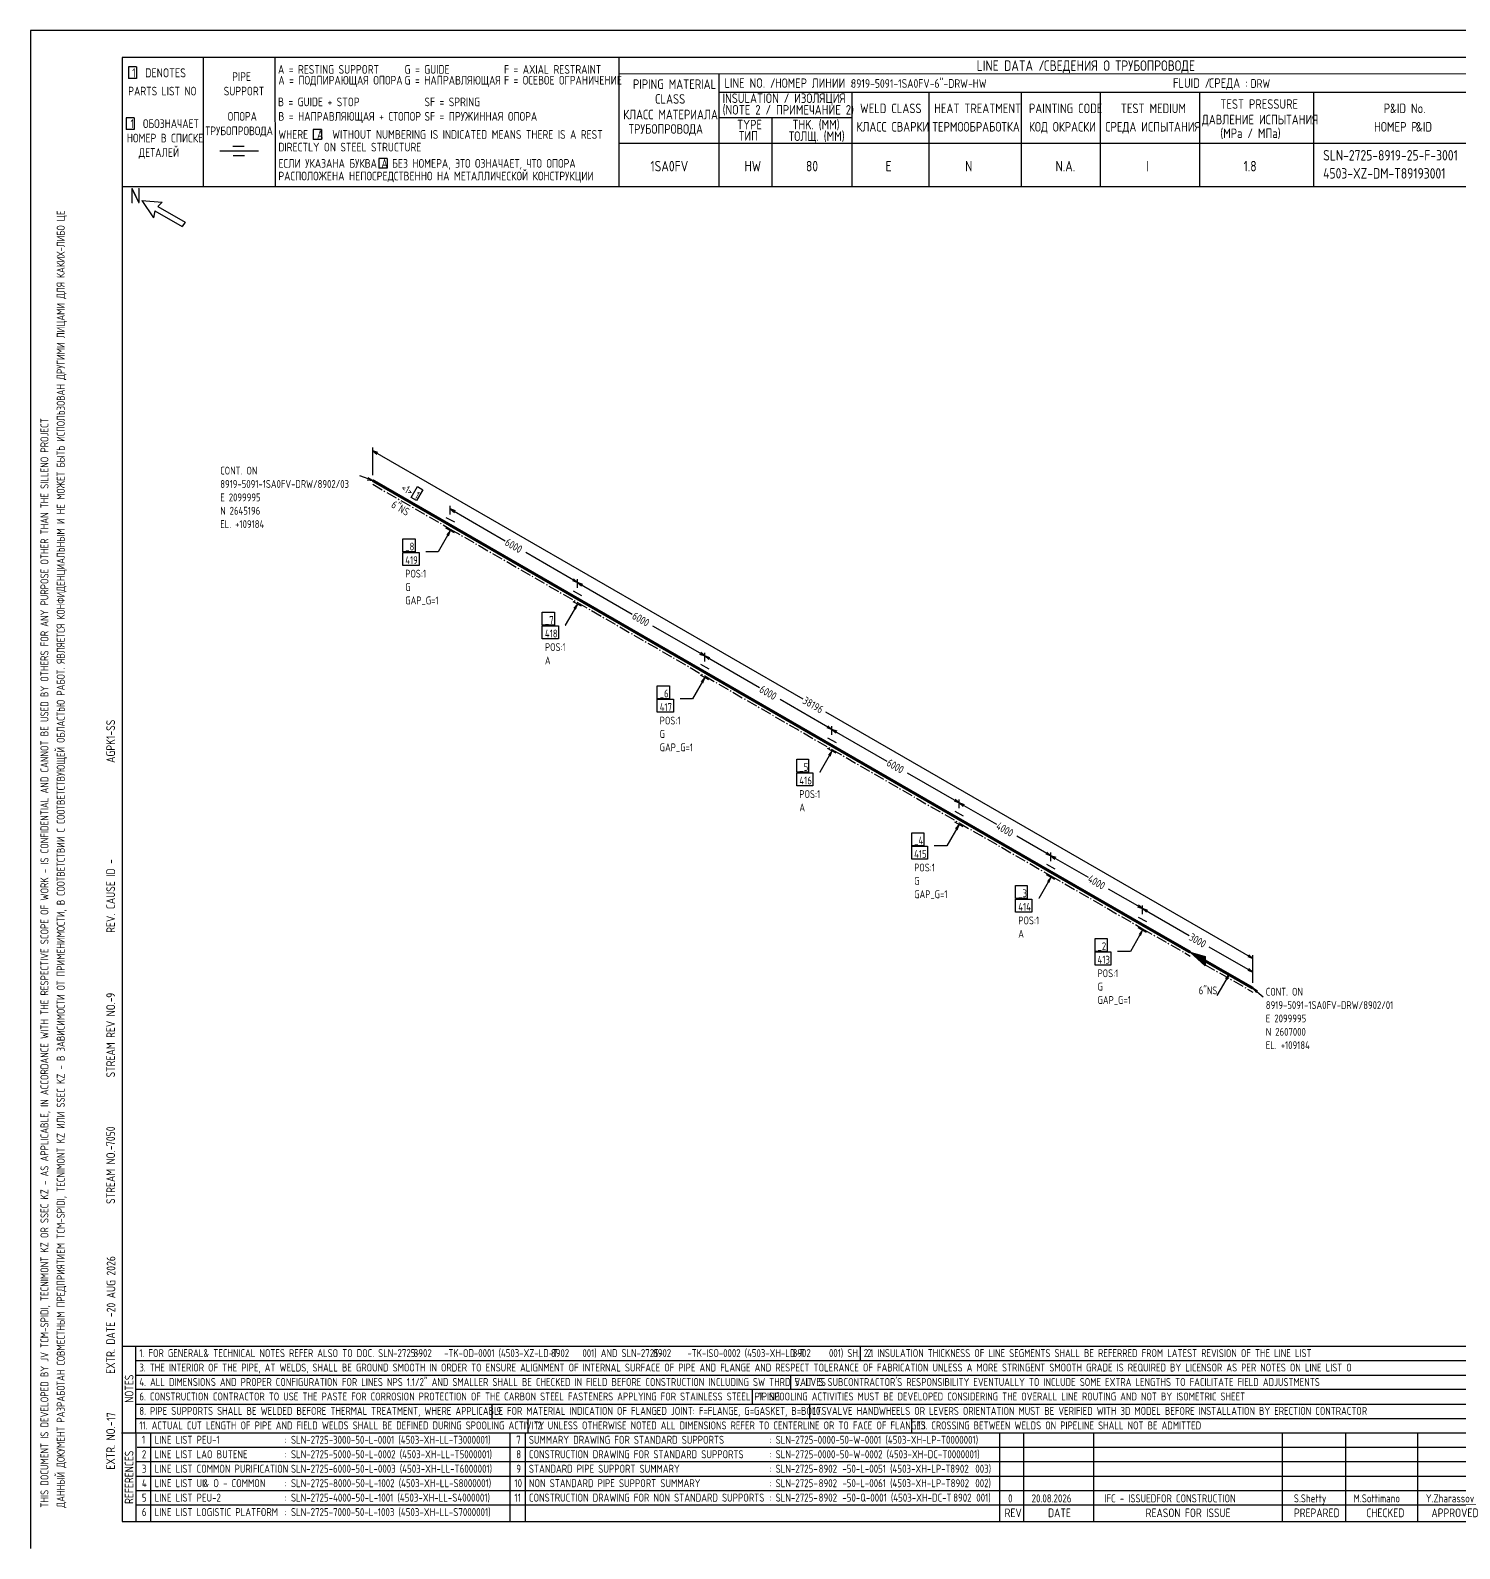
# Model space of a CAD drawing. Extents: x -1005 to 594, y -998 to 420.
# Drawn here: x 0 to 395.2, y 0 to 420 of the extents above; entities that cross this region are included whole.
import ezdxf

# ---------------------------------------------------------------- set-up
doc = ezdxf.new("R2010")
doc.units = 0
doc.linetypes.add('GT111', pattern=[4.5, 3, -0.6, 0.3, -0.6])
doc.styles.add('TTFN17', font='GOST type A')

msp = doc.modelspace()

# ---------------------------------------------------------------- linework, layer by layer
at = {"layer": 'GT_1', "flags": 128}
for points in [[(0, 420), (0, 0)], [(594, 420), (0, 420)], [(589.1, 412.5), (25.4, 412.5)], [(25.4, 412.5), (25.4, 7.5)], [(47.8, 412.5), (47.8, 376.7)], [(67.6, 412.5), (67.7, 376.7)], [(162.7, 412.5), (162.7, 376.7)], [(29.3, 409.9), (27.1, 409.9)], [(27.1, 409.9), (27.1, 406.7)], [(29.3, 409.9), (29.3, 406.7)], [(589.1, 408), (162.7, 407.9)], [(190.3, 407.8), (190.3, 376.7)], [(29.3, 406.7), (27.1, 406.7)], [(190.3, 402.9), (402.7, 402.9)], [(227.1, 402.9), (227.1, 376.7)], [(248.4, 402.9), (248.4, 376.8)], [(273.9, 402.9), (273.9, 376.7)], [(295.8, 402.9), (295.8, 376.7)], [(323.2, 402.9), (323.2, 376.7)], [(354.8, 402.9), (354.8, 376.8)], [(28.7, 395.8), (26.5, 395.8)], [(26.5, 395.8), (26.5, 392.6)], [(28.7, 395.8), (28.7, 392.6)], [(227.1, 395.8), (190.3, 395.8)], [(205, 395.8), (205, 376.7)], [(28.7, 392.6), (26.5, 392.6)], [(80.5, 392.6), (78.2, 392.6)], [(78.2, 392.6), (78.2, 389.8)], [(80.5, 392.6), (80.5, 389.8)], [(63.1, 386.6), (52.4, 386.6)], [(59.1, 387.9), (56, 387.9)], [(80.5, 389.8), (78.2, 389.8)], [(230.2, 388.7), (162.7, 388.7)], [(402.7, 388.7), (226.9, 388.7)], [(59.2, 385.3), (56.1, 385.3)], [(98.6, 384.6), (96.3, 384.6)], [(96.3, 384.6), (96.3, 381.9)], [(98.6, 384.6), (98.6, 381.9)], [(98.6, 381.9), (96.3, 381.9)], [(402.7, 376.7), (25.4, 376.7)], [(30.8, 372.9), (34, 368.1)], [(30.8, 372.9), (36.4, 372.5)], [(34.4, 370.1), (34, 368.1)], [(34.4, 370.1), (42, 365.7)], [(36.4, 372.5), (35.2, 371.3)], [(35.2, 371.3), (42.8, 366.9)], [(42.8, 366.9), (42, 365.7)], [(94.65, 296.975), (94.65, 304.625)], [(96.075, 303.2), (94.65, 303.725), (95.775, 302.75)], [(94.65, 303.725), (213.6, 235.1)], [(94.65, 295.475), (91.125, 296.75)], [(93.15, 295.7), (94.65, 295.475), (93.375, 296.225)], [(107.025, 293.825), (108.525, 292.925), (106.725, 289.925), (105.3, 290.75), (107.025, 293.825)], [(116.1, 286.1), (116.1, 288.5)], [(117.525, 287.075), (116.1, 287.6), (117.225, 286.625)], [(116.1, 287.6), (131.25, 278.825)], [(116.1, 281.6), (112.725, 275.75), (109.35, 275.75)], [(114.9, 285.275), (117.225, 284)], [(117.225, 281), (114.9, 282.275)], [(115.575, 280.175), (116.1, 281.6), (115.125, 280.475)], [(102.975, 279.35), (106.35, 279.35), (106.35, 275.75), (102.975, 275.75), (102.975, 279.35)], [(102.975, 275.6), (107.475, 275.6), (107.475, 272), (102.975, 272), (102.975, 275.6)], [(151.275, 267.275), (136.95, 275.525)], [(149.85, 267.8), (151.275, 267.275), (150.15, 268.25)], [(150.075, 264.95), (152.4, 263.675)], [(151.275, 265.775), (151.275, 268.175)], [(151.275, 265.775), (151.275, 268.175)], [(152.7, 266.75), (151.275, 267.275), (152.4, 266.3)], [(151.275, 267.275), (166.425, 258.5)], [(151.275, 261.275), (147.9, 255.425), (147.975, 255.425)], [(152.4, 260.675), (150.075, 261.95)], [(150.75, 259.85), (151.275, 261.275), (150.3, 260.15)], [(141.525, 259.025), (144.9, 259.025), (144.9, 255.425), (141.525, 255.425), (141.525, 259.025)], [(141.525, 255.275), (146.025, 255.275), (146.025, 251.675), (141.525, 251.675), (141.525, 255.275)], [(186.45, 246.95), (172.125, 255.2)], [(185.025, 247.475), (186.45, 246.95), (185.325, 247.925)], [(186.45, 245.45), (186.45, 247.85)], [(186.45, 245.45), (186.45, 247.85)], [(185.25, 244.625), (187.575, 243.35)], [(187.875, 246.425), (186.45, 246.95), (187.575, 245.975)], [(186.45, 246.95), (201.6, 238.175)], [(186.45, 240.95), (183.075, 235.1), (179.7, 235.1)], [(187.575, 240.35), (185.25, 241.625)], [(185.925, 239.525), (186.45, 240.95), (185.475, 239.825)], [(173.325, 238.7), (176.7, 238.7), (176.7, 235.1), (173.325, 235.1), (173.325, 238.7)], [(173.325, 234.95), (177.825, 234.95), (177.825, 231.35), (173.325, 231.35), (173.325, 234.95)], [(221.625, 226.625), (207.3, 234.875)], [(338.025, 163.25), (219.9, 231.425)], [(220.2, 227.15), (221.625, 226.625), (220.5, 227.6)], [(221.625, 225.125), (221.625, 227.525)], [(221.625, 225.125), (221.625, 227.525)], [(220.425, 224.3), (222.75, 223.025)], [(223.05, 226.1), (221.625, 226.625), (222.75, 225.65)], [(221.625, 226.625), (236.775, 217.85)], [(221.625, 220.625), (218.25, 214.775), (218.325, 214.775)], [(222.75, 220.025), (220.425, 221.3)], [(221.1, 219.2), (221.625, 220.625), (220.65, 219.5)], [(211.875, 218.375), (215.1, 218.375), (215.1, 214.775), (211.875, 214.775), (211.875, 218.375)], [(211.875, 214.625), (216.375, 214.625), (216.375, 211.025), (211.875, 211.025), (211.875, 214.625)], [(256.8, 206.3), (242.475, 214.55)], [(255.375, 206.825), (256.8, 206.3), (255.675, 207.275)], [(256.8, 204.8), (256.8, 207.2)], [(256.8, 204.8), (256.8, 207.2)], [(258.225, 205.775), (256.8, 206.3), (257.925, 205.325)], [(256.8, 206.3), (267.075, 200.375)], [(255.6, 203.975), (257.925, 202.7)], [(243.675, 198.05), (247.05, 198.05), (247.05, 194.45), (243.675, 194.45), (243.675, 198.05)], [(256.8, 200.3), (253.425, 194.45), (249.9, 194.45)], [(257.925, 199.7), (255.6, 200.975)], [(256.275, 198.875), (256.8, 200.3), (255.825, 199.175)], [(243.675, 194.3), (248.025, 194.3), (248.025, 190.7), (243.675, 190.7), (243.675, 194.3)], [(282.15, 191.675), (272.7, 197.075)], [(280.725, 192.2), (282.15, 191.675), (281.025, 192.65)], [(280.95, 189.35), (283.275, 188.075)], [(282.15, 190.175), (282.15, 192.575)], [(282.15, 190.175), (282.15, 192.575)], [(283.575, 191.15), (282.15, 191.675), (283.275, 190.7)], [(282.15, 191.675), (292.425, 185.75)], [(282.15, 185.675), (278.775, 179.825), (278.85, 179.825)], [(283.275, 185.075), (280.95, 186.35)], [(281.625, 184.25), (282.15, 185.675), (281.175, 184.55)], [(272.4, 183.425), (275.625, 183.425), (275.625, 179.825), (272.4, 179.825), (272.4, 183.425)], [(307.5, 177.05), (298.05, 182.45)], [(272.4, 179.675), (276.9, 179.675), (276.9, 176.075), (272.4, 176.075), (272.4, 179.675)], [(306.075, 177.575), (307.5, 177.05), (306.375, 178.025)], [(307.5, 175.55), (307.5, 177.95)], [(307.5, 175.55), (307.5, 177.95)], [(308.925, 176.525), (307.5, 177.05), (308.625, 176.075)], [(307.5, 177.05), (320.4, 169.625)], [(306.3, 174.725), (308.625, 173.45)], [(294.375, 168.8), (297.75, 168.8), (297.75, 165.2), (294.375, 165.2), (294.375, 168.8)], [(307.5, 171.05), (304.125, 165.2), (300.6, 165.2)], [(308.625, 170.45), (306.3, 171.725)], [(306.975, 169.625), (307.5, 171.05), (306.525, 169.925)], [(294.375, 165.05), (298.725, 165.05), (298.725, 161.45), (294.375, 161.45), (294.375, 165.05)], [(324.825, 162.575), (324.825, 161.225), (320.7, 164.975), (324.825, 163.775), (324.825, 161.375), (321.075, 164.75), (324.825, 163.7), (324.825, 161.6), (321.525, 164.525), (324.825, 163.475), (324.825, 161.75), (321.9, 164.225), (324.825, 163.325), (324.825, 161.9), (322.275, 164.075), (324.825, 163.175), (324.825, 162.05), (322.725, 163.775), (324.825, 163.025), (324.825, 162.275), (323.025, 163.625), (324.825, 162.8), (324.825, 162.425), (323.475, 163.325), (324.825, 162.65), (324.825, 162.575), (320.7, 164.975)], [(338.025, 159.5), (325.95, 166.4)], [(336.6, 163.775), (338.025, 163.25), (336.9, 164.225)], [(338.025, 156.5), (338.025, 164.15)], [(336.6, 160.025), (338.025, 159.5), (336.9, 160.475)], [(338.025, 156.5), (338.025, 160.4)], [(331.425, 158.825), (328.05, 152.975)], [(330.9, 157.4), (331.425, 158.825), (330.45, 157.7)], [(339.3, 154.25), (338.025, 155), (339, 153.875)], [(338.025, 155), (340.875, 152.6)], [(25.3, 56), (402.7, 56)], [(29.1, 56), (29.2, 7.5)], [(229.4, 56), (229.4, 52)], [(29.1, 52), (402.7, 52)], [(29.1, 48), (402.7, 48)], [(210.2, 48), (210.2, 44)], [(402.7, 44), (29.1, 44)], [(199.6, 44), (199.6, 40)], [(29.2, 40), (402.7, 40)], [(127.6, 40), (127.6, 36)], [(215.4, 40), (215.4, 36)], [(29.1, 36), (402.7, 36)], [(137.5, 36), (137.5, 32)], [(243.6, 36), (243.6, 32)], [(25.2, 32), (402.7, 32)], [(33.2, 32), (33.2, 7.6)], [(132.6, 32), (132.6, 7.6)], [(136.8, 32), (136.8, 7.6)], [(267.9, 32), (267.9, 7.5)], [(274.6, 32), (274.6, 7.5)], [(293.9, 32), (293.9, 7.5)], [(346.1, 32), (346.1, 7.5)], [(363.6, 32), (363.6, 7.5)], [(383.5, 32), (383.5, 7.5)], [(402.7, 28), (29.5, 28)], [(402.7, 24), (29.1, 24)], [(402.7, 20), (29.1, 20)], [(402.7, 16), (29.1, 16)], [(402.7, 12), (29.2, 12)], [(25.4, 7.5), (589.1, 7.5)], [(0, 0), (0, 0)]]:
    msp.add_lwpolyline(points, dxfattribs=at)
at = {"layer": 'GT_1', "const_width": 0.8, "flags": 128}
for points in [[(116.1, 283.1), (94.65, 295.475)], [(151.275, 262.775), (116.1, 283.1)], [(186.45, 242.45), (151.275, 262.775)], [(221.625, 222.125), (186.45, 242.45)], [(256.8, 201.8), (221.625, 222.125)], [(282.15, 187.175), (256.8, 201.8)], [(307.5, 172.55), (282.15, 187.175)], [(320.7, 164.975), (307.5, 172.55)], [(338.025, 155), (324.825, 162.575)]]:
    msp.add_lwpolyline(points, dxfattribs=at)
at = {"layer": 'GT_1', "linetype": 'GT111', "flags": 128}
for points in [[(94.65, 294.425), (116.1, 282.05)], [(116.1, 282.05), (151.275, 261.725)], [(151.275, 261.725), (186.45, 241.4)], [(186.45, 241.4), (221.625, 221.075)], [(221.625, 221.075), (256.8, 200.75)], [(256.8, 200.75), (282.15, 186.125)], [(282.15, 186.125), (307.5, 171.5)], [(307.5, 171.5), (320.7, 163.925)], [(324.825, 161.525), (338.025, 153.95)]]:
    msp.add_lwpolyline(points, dxfattribs=at)

# ---------------------------------------------------------------- texts
at = {"layer": 'GT_1', "style": 'TTFN17'}
for s, height, p in [('LINE DATA /', 2.8875, (261.633, 408.8)), ('СВЕДЕНИЯ О ТРУБОПРОВОДЕ', 2.8875, (280.233, 408.8)), (' 1  DENOTES', 2.5025, (26.875, 407)), (' PIPE', 2.4062, (54.561, 406)), ('A = RESTING SUPPORT', 2.40625, (68.461, 408)), ('A = ПОДПИРАЮЩАЯ ОПОРА', 2.40625, (68.561, 405)), ('G = GUIDE', 2.4062, (103.461, 408)), ('G = НАПРАВЛЯЮЩАЯ', 2.40625, (103.461, 405)), ('F = AXIAL RESTRAINT', 2.40625, (130.961, 408)), ('F = ОСЕВОЕ ОГРАНИЧЕНИЕ', 2.40625, (130.961, 405)), ('PARTS LIST NO', 2.40625, (27.061, 402)), ('SUPPORT', 2.4062, (53.461, 402)), ('PIPING MATERIAL', 2.64687, (166.597, 403.8)), ('LINE NO. /', 2.6469, (191.897, 404.1)), ('НОМЕР ЛИНИИ :', 2.59875, (205.89, 404.1)), ('8919-5091-1SA0FV-6"-DRW-HW', 2.40625, (226.861, 404.1)), ('FLUID /', 2.6469, (315.897, 404.1)), ('СРЕДА :', 2.6469, (325.897, 404.1)), ('DRW', 2.4062, (337.361, 404.1)), ('B = GUIDE + STOP', 2.40625, (68.461, 399)), ('SF = SPRING', 2.40625, (108.961, 399)), ('CLASS', 2.6469, (172.697, 399.7)), ('(NOTE 2 / ПРИМЕЧАНИЕ 2)', 2.64687, (191.397, 396.7)), ('INSULATION / ИЗОЛЯЦИЯ', 2.64687, (191.397, 399.9)), ('WELD CLASS', 2.6469, (229.397, 397.1)), ('HEAT TREATMENT', 2.64687, (249.897, 397.1)), ('PAINTING CODE', 2.64687, (276.097, 397.1)), ('TEST MEDIUM', 2.64687, (301.497, 397.1)), ('TEST PRESSURE', 2.64687, (328.997, 398.3)), ('P', 2.647, (374.197, 397.1)), ('&ID No.', 2.6469, (375.908, 397.1)), (' 1  ОБОЗНАЧАЕТ', 2.40625, (26.461, 393)), ('ОПОРА', 2.4062, (54.561, 395)), ('B = НАПРАВЛЯЮЩАЯ + СТОПОР', 2.40625, (68.561, 395)), ('SF = ПРУЖИННАЯ ОПОРА', 2.40625, (108.961, 395)), ('КЛАСС МАТЕРИАЛА', 2.64687, (163.897, 395.4)), ('TYPE', 2.6469, (195.397, 392.6)), ('THK. (MM)', 2.6469, (210.697, 392.6)), ('ДАВЛЕНИЕ ИСПЫТАНИЯ', 2.64687, (323.897, 394)), ('НОМЕР В СПИСКЕ', 2.40625, (26.661, 389)), ('ТРУБОПРОВОДА', 2.40625, (48.361, 391)), ('WHERE  A  WITHOUT NUMBERING IS INDICATED MEANS THERE IS A REST', 2.40625, (68.561, 390)), ('ТРУБОПРОВОДА', 2.64687, (165.397, 391.4)), ('ТИП', 2.6469, (195.897, 389.5)), ('ТОЛЩ. (ММ)', 2.6469, (209.697, 389.4)), ('КЛАСС СВАРКИ', 2.64687, (228.397, 392)), ('ТЕРМООБРАБОТКА', 2.64687, (249.397, 392)), ('КОД ОКРАСКИ', 2.64687, (276.097, 392)), ('СРЕДА ИСПЫТАНИЯ', 2.64687, (297.197, 392)), ('(MPa / МПа)', 2.64687, (328.997, 390.2)), ('НОМЕР P', 2.6469, (371.497, 392)), ('&ID', 2.6469, (383.097, 392)), ('ДЕТАЛЕЙ', 2.4062, (29.961, 385)), ('DIRECTLY ON STEEL STRUCTURE', 2.40625, (68.561, 386.5)), ('SLN-2725-8919-25-F-3001', 2.8875, (357.433, 384)), ('ЕСЛИ УКАЗАНА БУКВА A БЕЗ НОМЕРА, ЭТО ОЗНАЧАЕТ, ЧТО ОПОРА', 2.40625, (68.561, 382)), ('1SA0FV', 2.8875, (171.433, 381)), ('HW', 2.8875, (197.433, 381)), ('80', 2.8875, (214.433, 381)), ('E', 2.888, (236.433, 381)), ('N', 2.888, (258.433, 381)), ('N.A.', 2.8875, (283.433, 381)), ('I', 2.888, (308.433, 381)), ('1.8', 2.8875, (335.433, 381)), ('РАСПОЛОЖЕНА НЕПОСРЕДСТВЕННО НА МЕТАЛЛИЧЕСКОЙ КОНСТРУКЦИИ', 2.40625, (68.561, 378.5)), ('4503-XZ-DM-T89193001', 2.8875, (357.433, 379)), ('N', 4.331, (27.55, 372.1)), ('CONT. ON', 2.1656, (52.484, 297.125)), ('8919-5091-1SA0FV-DRW/8902/03', 2.16562, (52.484, 293.428)), ('E 2099995', 2.1656, (52.484, 289.73)), ('N 2645196', 2.1656, (52.484, 286.033)), ('EL. +109184', 2.16562, (52.484, 282.335)), ('_8', 2.1656, (103.65, 276.125)), ('419', 2.1656, (103.65, 272.375)), ('POS:1', 2.1656, (103.65, 268.625)), ('G', 2.166, (103.65, 264.928)), ('GAP_G=1', 2.1656, (103.65, 261.23)), ('_7', 2.1656, (142.258, 255.8)), ('418', 2.1656, (142.258, 252.05)), ('POS:1', 2.1656, (142.258, 248.3)), ('A', 2.166, (142.258, 244.603)), ('_6', 2.1656, (174, 235.475)), ('417', 2.1656, (174, 231.725)), ('POS:1', 2.1656, (174, 227.975)), ('G', 2.166, (174, 224.278)), ('GAP_G=1', 2.1656, (174, 220.58)), ('_5', 2.1656, (212.608, 215.15)), ('416', 2.1656, (212.608, 211.4)), ('A', 2.166, (212.608, 203.953)), ('POS:1', 2.1656, (212.608, 207.65)), ('_4', 2.1656, (244.35, 194.825)), ('415', 2.1656, (244.35, 191.075)), ('POS:1', 2.1656, (244.35, 187.325)), ('G', 2.166, (244.35, 183.628)), ('GAP_G=1', 2.1656, (244.35, 179.93)), ('_3', 2.1656, (273.133, 180.2)), ('414', 2.1656, (273.133, 176.45)), ('POS:1', 2.1656, (273.133, 172.7)), ('A', 2.166, (273.133, 169.003)), ('_2', 2.1656, (295.05, 165.575)), ('413', 2.1656, (295.05, 161.825)), ('POS:1', 2.1656, (295.05, 158.075)), ('G', 2.166, (295.05, 154.378)), ('6"NS', 2.1656, (323.022, 153.35)), ('GAP_G=1', 2.1656, (295.05, 150.68)), ('CONT. ON', 2.1656, (341.575, 152.975)), ('8919-5091-1SA0FV-DRW/8902/01', 2.16562, (341.575, 149.278)), ('E 2099995', 2.1656, (341.575, 145.58)), ('N 2607000', 2.1656, (341.575, 141.883)), ('EL. +109184', 2.16562, (341.575, 138.185)), ('1. FOR GENERAL', 2.18487, (30.128, 53)), ('& TECHNICAL NOTES REFER ALSO TO DOC. SLN-2725-      -TK-OD-0001 (4503-XZ-LD-T      001) AND SLN-2725-      -TK-ISO-0002 (4503-XH-LD-T      001) SH. 2.1', 2.18487, (47.868, 53)), ('8902', 2.1849, (105.928, 53)), ('8902', 2.1849, (143.928, 53)), ('8902', 2.1849, (172.128, 53)), ('8902', 2.1849, (210.728, 53)), ('2. INSULATION THICKNESS OF LINE SEGMENTS SHALL BE REFERRED FROM LATEST REVISION OF THE LINE LIST', 2.18487, (231.328, 53)), ('3. THE INTERIOR OF THE PIPE, AT WELDS, SHALL BE GROUND SMOOTH IN ORDER TO ENSURE ALIGNMENT OF INTERNAL SURFACE OF PIPE AND FLANGE AND RESPECT TOLERANCE OF FABRICATION UNLESS A MORE STRINGENT SMOOTH GRADE IS REQUIRED BY LICENSOR AS PER NOTES ON LINE LIST O', 2.18487, (30.128, 49)), ('4. ALL DIMENSIONS AND PROPER CONFIGURATION FOR LINES NPS 1.1/2" AND SMALLER SHALL BE CHECKED IN FIELD BEFORE CONSTRUCTION INCLUDING SW THRD VALVES', 2.18487, (30.128, 45)), ("5. IT IS SUBCONTRACTOR'S RESPONSIBILITY EVENTUALLY TO INCLUDE SOME EXTRA LENGTHS TO FACILITATE FIELD ADJUSTMENTS", 2.18487, (211.328, 45)), ('6. CONSTRUCTION CONTRACTOR TO USE THE PASTE FOR CORROSION PROTECTION OF THE CARBON STEEL FASTENERS APPLYING FOR STAINLESS STEEL PIPING', 2.18487, (30.128, 41)), ('7. SPOOLING ACTIVITIES MUST BE DEVELOPED CONSIDERING THE OVERALL LINE ROUTING AND NOT BY ISOMETRIC SHEET', 2.18487, (201.328, 41)), ('8. PIPE SUPPORTS SHALL BE WELDED BEFORE THERMAL TREATMENT, WHERE APPLICABLE', 2.18487, (30.128, 37)), ('9. FOR MATERIAL INDICATION OF FLANGED JOINT: F=FLANGE, G=GASKET, B=BOLTS', 2.18487, (128.828, 37)), ('10. VALVE HANDWHEELS OR LEVERS ORIENTATION MUST BE VERIFIED WITH 3D MODEL BEFORE INSTALLATION BY ERECTION CONTRACTOR', 2.18487, (216.328, 37)), ('11. ACTUAL CUT LENGTH OF PIPE AND FIELD WELDS SHALL BE DEFINED DURING SPOOLING ACTIVITY', 2.18487, (30.128, 33)), ('12. UNLESS OTHERWISE NOTED ALL DIMENSIONS REFER TO CENTERLINE OR TO FACE OF FLANGES', 2.18487, (139.328, 33)), ('13. CROSSING BETWEEN WELDS ON PIPELINE SHALL NOT BE ADMITTED', 2.18487, (245.328, 33)), ('1', 2.214, (30.832, 29)), ('LINE LIST PEU-1', 2.21375, (34.332, 29)), (': SLN-2725-3000-50-L-0001 (4503-XH-LL-T3000001)', 2.21375, (70.332, 29)), ('7', 2.214, (134.332, 29)), ('SUMMARY DRAWING FOR STANDARD SUPPORTS', 2.21375, (137.832, 29)), (': SLN-2725-0000-50-W-0001 (4503-XH-LP-T0000001)', 2.21375, (204.332, 29)), ('2', 2.214, (30.832, 25)), ('LINE LIST LAO BUTENE', 2.21375, (34.332, 25)), (': SLN-2725-5000-50-L-0002 (4503-XH-LL-T5000001)', 2.21375, (70.332, 25)), ('8', 2.214, (134.332, 25)), ('CONSTRUCTION DRAWING FOR STANDARD SUPPORTS', 2.21375, (137.832, 25)), (': SLN-2725-0000-50-W-0002 (4503-XH-DC-T0000001)', 2.21375, (204.332, 25)), ('3', 2.214, (30.832, 21)), ('LINE LIST COMMON PURIFICATION', 2.21375, (34.332, 21)), (': SLN-2725-6000-50-L-0003 (4503-XH-LL-T6000001)', 2.21375, (70.332, 21)), ('9', 2.214, (134.332, 21)), ('STANDARD PIPE SUPPORT SUMMARY', 2.21375, (137.832, 21)), (': SLN-2725-      -50-L-0051 (4503-XH-LP-T      003)', 2.21375, (204.332, 21)), ('8902', 2.2138, (217.932, 21)), ('8902', 2.2138, (254.332, 21)), ('4', 2.214, (30.832, 17)), ('LINE LIST UI', 2.21375, (34.332, 17)), ('& O - COMMON', 2.21375, (47.849, 17)), (': SLN-2725-8000-50-L-1002 (4503-XH-LL-S8000001)', 2.21375, (70.332, 17)), ('10', 2.2138, (133.832, 17)), ('NON STANDARD PIPE SUPPORT SUMMARY', 2.21375, (137.832, 17)), (': SLN-2725-      -50-L-0061 (4503-XH-LP-T      002)', 2.21375, (204.332, 17)), ('8902', 2.2138, (217.932, 17)), ('8902', 2.2138, (254.432, 17)), ('5', 2.214, (30.832, 13)), ('LINE LIST PEU-2', 2.21375, (34.332, 13)), (': SLN-2725-4000-50-L-1001 (4503-XH-LL-S4000001)', 2.21375, (70.332, 13)), ('11', 2.2138, (133.832, 13)), ('CONSTRUCTION DRAWING FOR NON STANDARD SUPPORTS', 2.21375, (137.832, 13)), (': SLN-2725-      -50-Q-0001 (4503-XH-DC-T      001)', 2.21375, (204.332, 13)), ('8902', 2.2138, (217.932, 13)), ('8902', 2.2138, (255.132, 13)), ('0', 2.214, (270.332, 12.8)), ('20.08.2026', 2.2138, (276.832, 12.8)), ('IFC - ISSUEDFOR CONSTRUCTION', 2.21375, (296.932, 12.8)), ('S.Shetty', 2.2138, (349.332, 12.8)), ('M.Sottimano', 2.21375, (365.832, 12.8)), ('Y.Zharassov', 2.21375, (385.832, 12.8)), ('6', 2.214, (30.832, 9)), ('LINE LIST LOGISTIC PLATFORM', 2.21375, (34.332, 9)), (': SLN-2725-7000-50-L-1003 (4503-XH-LL-S7000001)', 2.21375, (70.332, 9)), ('REV', 2.4062, (269.361, 8.7)), ('DATE', 2.4062, (281.361, 8.7)), ('REASON FOR ISSUE', 2.40625, (308.361, 8.7)), ('PREPARED', 2.4062, (349.361, 8.7)), ('CHECKED', 2.4062, (369.361, 8.7)), ('APPROVED', 2.4062, (387.361, 8.7))]:
    msp.add_text(s, height=height, dxfattribs=at).set_placement(p)
for s, height, rotation, p in [('ДАННЫЙ ДОКУМЕНТ РАЗРАБОТАН СОВМЕСТНЫМ ПРЕДПРИЯТИЕМ TCM-SPIDI, TECNIMONT KZ ИЛИ SSEC KZ - В ЗАВИСИМОСТИ ОТ ПРИМЕНИМОСТИ, В СООТВЕТСТВИИ С СООТВЕТСТВУЮЩЕЙ ОБЛАСТЬЮ РАБОТ. ЯВЛЯЕТСЯ КОНФИДЕНЦИАЛЬНЫМ И НЕ МОЖЕТ БЫТЬ ИСПОЛЬЗОВАН ДРУГИМИ ЛИЦАМИ ДЛЯ КАКИХ-ЛИБО ЦЕ', 2.21375, 90, (9.5, 11.332)), ('THIS DOCUMENT IS DEVELOPED BY JV TCM-SPIDI, TECNIMONT KZ OR SSEC KZ - AS APPLICABLE, IN ACCORDANCE WITH THE RESPECTIVE SCOPE OF WORK - IS CONFIDENTIAL AND CANNOT BE USED BY OTHERS FOR ANY PURPOSE OTHER THAN THE SILLENO PROJECT', 2.21375, 90, (5, 11.332)), ('<1>', 2.1656, -30, (102.268, 292.862)), ('1', 2.166, -30, (106.043, 290.683)), ('6"NS', 2.1656, -30, (99.563, 288.176)), ('6000', 2.1656, -30, (130.981, 277.701)), ('6000', 2.1656, -30, (166.156, 257.376)), ('6000', 2.1656, -30, (201.331, 237.051)), ('38196', 2.1656, -30, (213.294, 233.946)), ('AGPK1-SS', 2.4062, 90, (23.4, 217.361)), ('6000', 2.1656, -30, (236.506, 216.726)), ('4000', 2.1656, -30, (266.769, 199.251)), ('REV. CAUSE ID -', 2.40625, 90, (23.4, 170.361)), ('4000', 2.1656, -30, (292.119, 184.626)), ('3000', 2.1656, -30, (320.123, 168.5)), ('STREAM REV NO.-', 2.40625, 90, (23.4, 130.361)), ('9', 2.406, 90, (23.4, 152.361)), ('7050', 2.4062, 90, (23.4, 111.361)), ('STREAM NO.-', 2.40625, 90, (23.4, 95.361)), ('20 AUG 2026', 2.40625, 90, (23.5, 65.361)), ('EXTR. DATE -', 2.40625, 90, (23.4, 48.361)), ('NOTES', 2.4062, 90, (28.5, 40.361)), ('EXTR. NO.-', 2.4062, 90, (23.4, 21.861)), ('17', 2.4062, 90, (23.5, 35.361)), ('REFERENCES', 2.4062, 90, (28.5, 12.361))]:
    msp.add_text(s, height=height, rotation=rotation, dxfattribs=at).set_placement(p)

doc.saveas('drawing.dxf')
